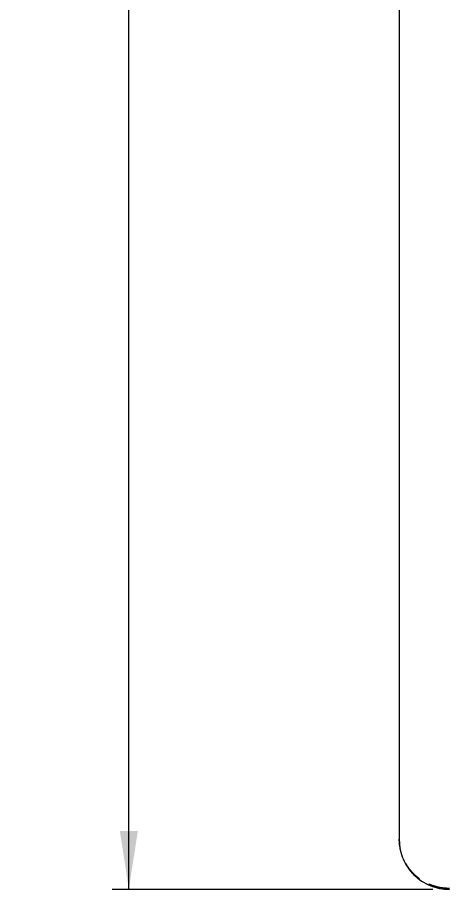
# Model space of a CAD drawing. Header units: millimetres. Extents: x -571 to 210, y 0 to 297.
# Drawn here: x 56.1 to 81.9, y 99.4 to 151.8 of the extents above; entities that cross this region are included whole.
import ezdxf

# ---------------------------------------------------------------- set-up
doc = ezdxf.new("R2010")
doc.units = ezdxf.units.MM
doc.linetypes.add('HIDDEN', pattern=[1.905, 1.27, -0.635])
doc.styles.add('SLDTEXTSTYLE2', font='TXT', dxfattribs={"width": 0.605})
doc.dimstyles.new('SLDDIMSTYLE2', dxfattribs={"dimtxt": 2.568319, "dimasz": 3.5, "dimexe": 0, "dimexo": 0.0625, "dimgap": 0.64208, "dimtad": 2, "dimrnd": 1e-09, "dimzin": 12, "dimdsep": 46, "dimtxsty": 'SLDTEXTSTYLE2', "dimsah": 1, "dimcen": 0.09, "dimadec": 0, "dimazin": 0, "dimtfac": 1, "dimtofl": 0, "dimtmove": 0, "dimatfit": 3, "dimfxl": 1, "dimtolj": 1, "dimtzin": 12, "dimarcsym": 0})
doc.dimstyles.new('SLDDIMSTYLE4', dxfattribs={"dimtxt": 2.568319, "dimasz": 3.5, "dimexe": 0, "dimexo": 0.0625, "dimgap": 0.64208, "dimtad": 2, "dimrnd": 1e-09, "dimzin": 12, "dimdsep": 46, "dimtxsty": 'SLDTEXTSTYLE2', "dimblk1": 'NONE', "dimblk2": 'NONE', "dimsah": 1, "dimcen": 0.09, "dimadec": 0, "dimazin": 0, "dimtfac": 1, "dimtofl": 0, "dimtmove": 0, "dimatfit": 3, "dimldrblk": 'NONE', "dimfxl": 1, "dimtolj": 1, "dimtzin": 12, "dimarcsym": 0})

# ---------------------------------------------------------------- blocks, each defined once
blk = doc.blocks.new('*D5')
at = {"color": 7, "linetype": 'Continuous', "lineweight": 0}
for p, q in [((80.393, 253.925), (61.723, 253.925)), ((62.723, 99.683), (62.723, 253.925)), ((80.893, 99.683), (61.723, 99.683))]:
    blk.add_line(p, q, dxfattribs=at)
for points in [[(62.723, 253.925), (62.185, 250.425), (63.262, 250.425)], [(62.723, 99.683), (63.262, 103.183), (62.185, 103.183)]]:
    blk.add_solid(points, dxfattribs=at)
at = {"color": 7, "linetype": 'Continuous', "lineweight": 0, "insert": (59.313, 172.027), "char_height": 2.6458, "attachment_point": 1, "rotation": 90, "style": 'SLDTEXTSTYLE2'}
blk.add_mtext('154.24', dxfattribs=at)
blk = doc.blocks.new('*D36')
at = {"color": 7, "linetype": 'Continuous', "lineweight": 0, "attachment_point": 1, "rotation": 355.7891, "style": 'SLDTEXTSTYLE2'}
for s, insert, char_height in [('R', (118.071, 187.237), 2.646), ('719.48', (120.608, 187.05), 2.6458)]:
    blk.add_mtext(s, dxfattribs=dict(at, insert=insert, char_height=char_height))
blk = doc.blocks.new('_NONE')

msp = doc.modelspace()

# ---------------------------------------------------------------- linework, layer by layer
at = {"color": 7, "linetype": 'Continuous', "lineweight": 15}
msp.add_line((78.893, 234.525), (78.893, 102.631), dxfattribs=at)
at = {"color": 7, "linetype": 'HIDDEN', "lineweight": 0}
msp.add_open_spline([(81.893, 99.739), (81.694, 99.739), (81.5, 99.758), (81.116, 99.833), (80.926, 99.889), (80.563, 100.037), (80.391, 100.127), (80.065, 100.341), (79.91, 100.465), (79.634, 100.737), (79.509, 100.885), (79.29, 101.207), (79.197, 101.379), (78.972, 101.91), (78.893, 102.297), (78.893, 102.687)], degree=3, knots=[0, 0, 0, 0, 0.125, 0.125, 0.25, 0.25, 0.375, 0.375, 0.5, 0.5, 0.625, 0.625, 0.75, 0.75, 1, 1, 1, 1], dxfattribs=at)
at = {"color": 7, "linetype": 'Continuous', "lineweight": 15}
msp.add_open_spline([(78.893, 102.631), (78.893, 102.436), (78.912, 102.244), (78.988, 101.868), (79.046, 101.681), (79.196, 101.324), (79.288, 101.154), (79.506, 100.834), (79.632, 100.682), (79.909, 100.411), (80.06, 100.289), (80.387, 100.073), (80.562, 99.981), (81.103, 99.761), (81.496, 99.683), (81.893, 99.683)], degree=3, knots=[0, 0, 0, 0, 0.125, 0.125, 0.25, 0.25, 0.375, 0.375, 0.5, 0.5, 0.625, 0.625, 0.75, 0.75, 1, 1, 1, 1], dxfattribs=at)

# ---------------------------------------------------------------- dimensions: what is measured, and where the dimension line sits
at = {"color": 7, "linetype": 'Continuous', "lineweight": 0}
dim = msp.add_linear_dim(base=(62.723, 253.925), p1=(81.893, 99.683), p2=(81.393, 253.925), angle=90, dimstyle='SLDDIMSTYLE2', dxfattribs=at)
dim.commit()
dim.dimension.update_dxf_attribs({"geometry": '*D5', "text_midpoint": (62.723, 177.416), "dimtype": 160})
dim = msp.add_radius_dim(center=(-570.534, 234.525), mpoint=(0, 0), dimstyle='SLDDIMSTYLE4', dxfattribs=at)
dim.commit()
dim.dimension.update_dxf_attribs({"geometry": '*D36', "text_midpoint": (124.379, 183.36), "dimtype": 164})

doc.saveas('drawing.dxf')
